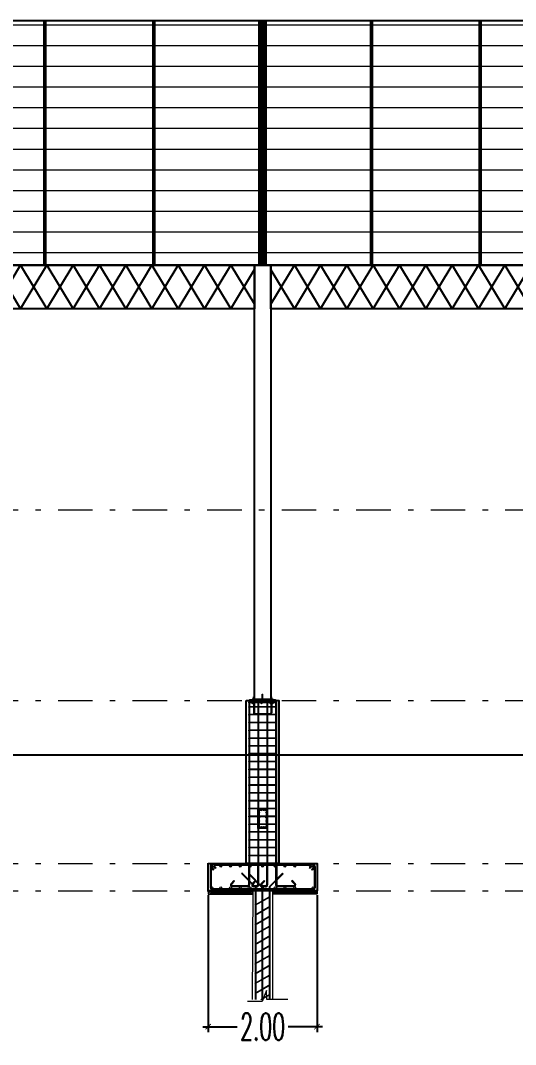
# Model space of a CAD drawing. Header units: millimetres. Extents: x 2175 to 3376, y 1504 to 1740.
# Drawn here: x 3155.69 to 3164.79, y 1533.79 to 1552.62 of the extents above; entities that cross this region are included whole.
import ezdxf

# ---------------------------------------------------------------- set-up
doc = ezdxf.new("R2010")
doc.units = ezdxf.units.MM
for name, pattern in [('DASHDOT2', [12.7, 6.35, -3.175, 0, -3.175]), ('DASHDOTX2', [50.8, 25.4, -12.7, 0, -12.7]), ('DASHED', [19.05, 12.7, -6.35])]:
    doc.linetypes.add(name, pattern=pattern)
for name, color, linetype, lineweight in [('As Atap', 3, 'DASHDOTX2', 40), ('Garis Dim', 131, 'DASHED', 9), ('HAT', 8, 'Continuous', 9)]:
    doc.layers.add(name, color=color, linetype=linetype, lineweight=lineweight)
for name, color, linetype in [('dinding baru', 142, 'Continuous'), ('GR', 7, 'Continuous'), ('HELP', 251, 'Continuous'), ('SUNGAI', 150, 'Continuous'), ('WF 150', 5, 'Continuous')]:
    doc.layers.add(name, color=color, linetype=linetype)
doc.layers.add('Layer2', color=7, linetype='DASHED', lineweight=40, true_color=0x238759)
doc.styles.add('-DIM2', font='simplex.shx', dxfattribs={"width": 0.55})
doc.dimstyles.new('DIMENSI MUSHOLLAH', dxfattribs={"dimtxt": 0.5, "dimasz": 0.1, "dimexe": 0.1, "dimexo": 0.1, "dimgap": 0.05, "dimtad": 0, "dimtih": 1, "dimtoh": 1, "dimzin": 0, "dimdsep": 46, "dimtxsty": '-DIM2', "dimblk": 'ARCHTICK', "dimcen": 0.3, "dimdle": 0.1, "dimclrd": 1, "dimclre": 1, "dimclrt": 2, "dimadec": 0, "dimazin": 0, "dimtfac": 1, "dimtix": 1, "dimtofl": 0, "dimtmove": 0, "dimatfit": 3, "dimldrblk": 'ARCHTICK', "dimfxl": 1, "dimtolj": 1, "dimtzin": 0, "dimarcsym": 0})

# ---------------------------------------------------------------- blocks, each defined once
blk = doc.blocks.new('soof bmi')
at = {"layer": 'Garis Dim', "color": 1, "linetype": 'ByBlock', "lineweight": 9}
for p, q in [((38143.76, 315.036), (38143.76, 314.534)), ((38143.768, 315.036), (38143.768, 314.534)), ((38143.978, 315.053), (38143.777, 315.053)), ((38143.978, 315.044), (38143.777, 315.044)), ((38143.987, 315.036), (38143.987, 314.534)), ((38143.996, 315.036), (38143.996, 314.534)), ((38143.978, 314.525), (38143.777, 314.525)), ((38143.978, 314.517), (38143.777, 314.517))]:
    blk.add_line(p, q, dxfattribs=at)
blk.add_lwpolyline([(38143.728, 315.085), (38144.028, 315.085), (38144.028, 314.485), (38143.728, 314.485)], close=True, dxfattribs=at)
for centre, radius in [((38143.777, 315.036), 0.00853), ((38143.774, 314.965), 0.0064), ((38143.774, 314.815), 0.0064), ((38143.838, 315.036), 0.00853), ((38143.917, 315.036), 0.00853), ((38143.978, 315.036), 0.00853), ((38143.981, 314.965), 0.0064), ((38143.981, 314.815), 0.0064), ((38143.774, 314.715), 0.0064), ((38143.774, 314.605), 0.0064), ((38143.777, 314.534), 0.00853), ((38143.838, 314.534), 0.00853), ((38143.917, 314.534), 0.00853), ((38143.978, 314.534), 0.00853), ((38143.981, 314.715), 0.0064), ((38143.981, 314.605), 0.0064)]:
    blk.add_circle(centre, radius, dxfattribs=at)
for centre, radius, start, end in [((38143.777, 315.036), 0.0171, 90, 180), ((38143.978, 315.036), 0.0171, 0, 90), ((38143.978, 315.036), 0.00853, 0, 90), ((38143.777, 314.534), 0.0171, 180, 270), ((38143.978, 314.534), 0.00853, 270, 0), ((38143.978, 314.534), 0.0171, 270, 0)]:
    blk.add_arc(centre, radius, start, end, dxfattribs=at)
blk = doc.blocks.new('_ArchTick')
at = {"color": 0, "linetype": 'ByBlock', "const_width": 0.15}
blk.add_lwpolyline([(-0.5, -0.5), (0.5, 0.5)], dxfattribs=at)
blk = doc.blocks.new('*D794')
at = {"layer": 'Defpoints', "color": 0, "transparency": 16777216}
for p in [(3159.138, 1536.636), (3161.138, 1536.636), (3161.138, 1534.116)]:
    blk.add_point(p, dxfattribs=at)
at = {"layer": 'dinding baru', "color": 1, "linetype": 'Continuous', "lineweight": -2, "transparency": 16777216}
for p, q in [((3159.138, 1536.536), (3159.138, 1534.016)), ((3161.138, 1536.536), (3161.138, 1534.016))]:
    blk.add_line(p, q, dxfattribs=at)
at = {"layer": 'dinding baru', "color": 1, "lineweight": -2, "transparency": 16777216}
for p, q in [((3159.038, 1534.116), (3159.669, 1534.116)), ((3161.238, 1534.116), (3160.607, 1534.116))]:
    blk.add_line(p, q, dxfattribs=at)
at = {"layer": 'dinding baru', "color": 1, "lineweight": -2, "transparency": 16777216, "xscale": 0.1, "yscale": 0.1, "zscale": 0.1, "rotation": 180}
blk.add_blockref('_ArchTick', (3159.138, 1534.116), dxfattribs=at)
at = {"layer": 'dinding baru', "color": 1, "lineweight": -2, "transparency": 16777216, "xscale": 0.1, "yscale": 0.1, "zscale": 0.1}
blk.add_blockref('_ArchTick', (3161.138, 1534.116), dxfattribs=at)
at = {"layer": 'dinding baru', "color": 2, "lineweight": 0, "transparency": 16777216, "insert": (3160.138, 1534.116), "char_height": 0.5, "attachment_point": 5, "style": '-DIM2'}
blk.add_mtext('\\A1;2.00', dxfattribs=at)

msp = doc.modelspace()

# ---------------------------------------------------------------- hatches: boundary and pattern name
at = {"layer": 'Garis Dim', "linetype": 'ByBlock', "lineweight": 5}
h = msp.add_hatch(dxfattribs=at)
h.set_pattern_fill('LINE', color=0, scale=0.00072, angle=-0.0006, style=0)
h.set_pattern_definition([(179.999441, (3858.6225864, 1701.419978), (2.23035e-08, 0.0022860000006), [])])
h.paths.add_polyline_path([(3159.989, 1540.178, 0.414214), (3159.987, 1540.18), (3159.973, 1540.18, 0.414214), (3159.971, 1540.178), (3159.971, 1540.147), (3159.989, 1540.147)])
h = msp.add_hatch(dxfattribs=at)
h.set_pattern_fill('LINE', color=0, scale=0.00072, angle=-0.0006, style=0)
h.set_pattern_definition([(179.999441, (3858.3057855, 1701.419981), (2.23035e-08, 0.0022860000006), [])])
h.paths.add_polyline_path([(3160.305, 1540.178, 0.414214), (3160.304, 1540.18), (3160.29, 1540.18, 0.414214), (3160.288, 1540.178), (3160.288, 1540.147), (3160.305, 1540.147)])
at = {"layer": 'HAT', "lineweight": 0, "ltscale": 0.3, "true_color": 0x939598}
h = msp.add_hatch(dxfattribs=at)
h.set_pattern_fill('LINE', color=252, scale=0.12)
h.set_pattern_definition([(0, (-9615.7623, 2201.00003), (0, 0.381), [])])
h.paths.add_polyline_path([(3087.138, 1552.616), (3173.138, 1552.616), (3173.138, 1548.116), (3087.138, 1548.116)])
at = {"layer": 'Layer2', "linetype": 'ByBlock', "lineweight": 5}
h = msp.add_hatch(dxfattribs=at)
h.set_pattern_fill('JIS_LC_8', scale=0.0027, style=0)
h.set_pattern_definition([(45, (181.373486, 306.544502), (-0.01489166881, 0.01489166881), []), (45, (181.374566, 306.544502), (-0.01489166881, 0.01489166881), [])])
h.paths.add_polyline_path([(3159.898, 1536.614), (3159.138, 1536.615), (3159.138, 1536.555), (3159.898, 1536.554)])
h.paths.add_polyline_path([(3159.898, 1536.616), (3159.898, 1536.616), (3159.898, 1536.556), (3159.898, 1536.556)], flags=17)
h.paths.add_polyline_path([(3159.958, 1536.618), (3159.898, 1536.616), (3159.898, 1536.556), (3159.958, 1536.558)])
h.paths.add_polyline_path([(3161.138, 1536.616), (3160.318, 1536.616), (3160.318, 1536.556), (3161.138, 1536.556)])

# ---------------------------------------------------------------- linework, layer by layer
at = {"color": 1, "lineweight": 50}
for p, q in [((3156.138, 1552.616), (3156.138, 1548.116)), ((3158.138, 1552.616), (3158.138, 1548.116)), ((3160.138, 1552.616), (3160.138, 1548.116)), ((3160.138, 1552.616), (3160.138, 1548.116)), ((3162.138, 1552.616), (3162.138, 1548.116)), ((3164.138, 1552.616), (3164.138, 1548.116))]:
    msp.add_line(p, q, dxfattribs=at)
at = {"lineweight": 18}
msp.add_line((3160.378, 1540.116), (3159.898, 1540.116), dxfattribs=at)
msp.add_line((3160.378, 1540.116), (3159.898, 1540.116), dxfattribs=at)
msp.add_line((3160.33, 1540.132), (3159.946, 1540.132))
msp.add_line((3160.33, 1540.132), (3159.946, 1540.132))
for points in [[(3154.288, 1548.034), (3154.722, 1547.316), (3155.205, 1548.116), (3155.688, 1547.316), (3156.172, 1548.116), (3156.655, 1547.316), (3157.138, 1548.116), (3157.622, 1547.316), (3158.105, 1548.116), (3158.588, 1547.316), (3159.072, 1548.116), (3159.555, 1547.316), (3159.989, 1548.035)], [(3154.288, 1547.398), (3154.722, 1548.116), (3155.205, 1547.316), (3155.688, 1548.116), (3156.172, 1547.316), (3156.655, 1548.116), (3157.138, 1547.316), (3157.622, 1548.116), (3158.105, 1547.316), (3158.588, 1548.116), (3159.072, 1547.316), (3159.555, 1548.116), (3159.989, 1547.398)], [(3154.288, 1548.034), (3154.722, 1547.316), (3155.205, 1548.116), (3155.688, 1547.316), (3156.172, 1548.116), (3156.655, 1547.316), (3157.138, 1548.116), (3157.622, 1547.316), (3158.105, 1548.116), (3158.588, 1547.316), (3159.072, 1548.116), (3159.555, 1547.316), (3159.989, 1548.035)], [(3154.288, 1547.398), (3154.722, 1548.116), (3155.205, 1547.316), (3155.688, 1548.116), (3156.172, 1547.316), (3156.655, 1548.116), (3157.138, 1547.316), (3157.622, 1548.116), (3158.105, 1547.316), (3158.588, 1548.116), (3159.072, 1547.316), (3159.555, 1548.116), (3159.989, 1547.398)], [(3160.288, 1548.034), (3160.722, 1547.316), (3161.205, 1548.116), (3161.688, 1547.316), (3162.172, 1548.116), (3162.655, 1547.316), (3163.138, 1548.116), (3163.622, 1547.316), (3164.105, 1548.116), (3164.588, 1547.316), (3165.072, 1548.116), (3165.555, 1547.316), (3165.989, 1548.035)], [(3160.288, 1547.398), (3160.722, 1548.116), (3161.205, 1547.316), (3161.688, 1548.116), (3162.172, 1547.316), (3162.655, 1548.116), (3163.138, 1547.316), (3163.622, 1548.116), (3164.105, 1547.316), (3164.588, 1548.116), (3165.072, 1547.316), (3165.555, 1548.116), (3165.989, 1547.398)], [(3160.288, 1548.034), (3160.722, 1547.316), (3161.205, 1548.116), (3161.688, 1547.316), (3162.172, 1548.116), (3162.655, 1547.316), (3163.138, 1548.116), (3163.622, 1547.316), (3164.105, 1548.116), (3164.588, 1547.316), (3165.072, 1548.116), (3165.555, 1547.316), (3165.989, 1548.035)], [(3160.288, 1547.398), (3160.722, 1548.116), (3161.205, 1547.316), (3161.688, 1548.116), (3162.172, 1547.316), (3162.655, 1548.116), (3163.138, 1547.316), (3163.622, 1548.116), (3164.105, 1547.316), (3164.588, 1548.116), (3165.072, 1547.316), (3165.555, 1548.116), (3165.989, 1547.398)]]:
    msp.add_lwpolyline(points)
at = {"layer": 'As Atap', "color": 7, "linetype": 'ByBlock', "lineweight": 5}
for p, q in [((3159.993, 1540.147), (3159.967, 1540.147)), ((3160.31, 1540.147), (3160.284, 1540.147)), ((3159.996, 1540.133), (3159.964, 1540.133)), ((3160.312, 1540.133), (3160.281, 1540.133)), ((3159.138, 1536.616), (3159.138, 1536.554)), ((3159.959, 1536.637), (3159.949, 1534.616)), ((3160.318, 1536.598), (3160.318, 1534.616)), ((3161.138, 1536.616), (3161.138, 1536.556))]:
    msp.add_line(p, q, dxfattribs=at)
at = {"layer": 'As Atap', "color": 0, "linetype": 'ByBlock', "lineweight": 5}
for p, q in [((3159.987, 1540.18), (3159.973, 1540.18)), ((3160.133, 1540.231), (3160.144, 1540.231)), ((3160.133, 1540.132), (3160.133, 1540.231)), ((3160.144, 1540.132), (3160.144, 1540.231)), ((3160.304, 1540.18), (3160.29, 1540.18)), ((3159.884, 1540.073), (3159.884, 1539.998)), ((3159.884, 1539.991), (3159.884, 1539.854)), ((3159.899, 1540.073), (3159.899, 1539.998)), ((3159.899, 1539.991), (3159.899, 1539.854)), ((3159.972, 1540.116), (3159.972, 1540.073)), ((3159.972, 1540.073), (3159.972, 1539.998)), ((3159.972, 1539.983), (3159.972, 1539.886)), ((3159.989, 1540.116), (3159.989, 1540.073)), ((3159.989, 1540.073), (3159.989, 1539.998)), ((3159.989, 1539.983), (3159.989, 1539.886)), ((3160.048, 1540.071), (3160.048, 1539.998)), ((3160.048, 1539.991), (3160.048, 1539.854)), ((3160.064, 1540.071), (3160.064, 1539.998)), ((3160.064, 1539.991), (3160.064, 1539.854)), ((3160.213, 1540.071), (3160.213, 1539.998)), ((3160.213, 1539.991), (3160.213, 1539.854)), ((3160.228, 1540.071), (3160.228, 1539.998)), ((3160.228, 1539.991), (3160.228, 1539.854)), ((3160.289, 1540.116), (3160.289, 1540.073)), ((3160.289, 1540.073), (3160.289, 1539.998)), ((3160.289, 1539.983), (3160.289, 1539.886)), ((3160.305, 1540.116), (3160.305, 1540.073)), ((3160.305, 1540.073), (3160.305, 1539.998)), ((3160.305, 1539.983), (3160.305, 1539.886)), ((3160.377, 1540.071), (3160.377, 1539.998)), ((3160.377, 1539.991), (3160.377, 1539.854)), ((3160.393, 1540.071), (3160.393, 1539.998)), ((3160.393, 1539.991), (3160.393, 1539.854)), ((3159.884, 1539.847), (3159.884, 1539.71)), ((3159.899, 1539.847), (3159.899, 1539.71)), ((3159.997, 1539.877), (3160.048, 1539.877)), ((3159.998, 1539.86), (3160.048, 1539.86)), ((3160.048, 1539.847), (3160.048, 1539.71)), ((3160.064, 1539.877), (3160.213, 1539.877)), ((3160.064, 1539.86), (3160.213, 1539.86)), ((3160.064, 1539.847), (3160.064, 1539.71)), ((3160.138, 1539.877), (3160.138, 1539.86)), ((3160.213, 1539.847), (3160.213, 1539.71)), ((3160.228, 1539.877), (3160.28, 1539.877)), ((3160.228, 1539.86), (3160.28, 1539.86)), ((3160.228, 1539.847), (3160.228, 1539.71)), ((3160.377, 1539.847), (3160.377, 1539.71)), ((3160.393, 1539.847), (3160.393, 1539.71)), ((3159.884, 1539.703), (3159.884, 1539.566)), ((3159.899, 1539.703), (3159.899, 1539.566)), ((3160.048, 1539.703), (3160.048, 1539.566)), ((3160.064, 1539.703), (3160.064, 1539.566)), ((3160.213, 1539.703), (3160.213, 1539.566)), ((3160.228, 1539.703), (3160.228, 1539.566)), ((3160.377, 1539.703), (3160.377, 1539.566)), ((3160.393, 1539.703), (3160.393, 1539.566)), ((3159.884, 1539.559), (3159.884, 1539.423)), ((3159.884, 1539.415), (3159.884, 1539.279)), ((3159.899, 1539.559), (3159.899, 1539.423)), ((3159.899, 1539.415), (3159.899, 1539.279)), ((3160.048, 1539.559), (3160.048, 1539.423)), ((3160.048, 1539.415), (3160.048, 1539.279)), ((3160.064, 1539.559), (3160.064, 1539.423)), ((3160.064, 1539.415), (3160.064, 1539.279)), ((3160.213, 1539.559), (3160.213, 1539.423)), ((3160.213, 1539.415), (3160.213, 1539.279)), ((3160.228, 1539.559), (3160.228, 1539.423)), ((3160.228, 1539.415), (3160.228, 1539.279)), ((3160.377, 1539.559), (3160.377, 1539.423)), ((3160.377, 1539.415), (3160.377, 1539.279)), ((3160.393, 1539.559), (3160.393, 1539.423)), ((3160.393, 1539.415), (3160.393, 1539.279)), ((3159.884, 1539.272), (3159.884, 1539.136)), ((3159.899, 1539.272), (3159.899, 1539.136)), ((3160.048, 1539.272), (3160.048, 1539.136)), ((3160.064, 1539.272), (3160.064, 1539.136)), ((3160.213, 1539.272), (3160.213, 1539.136)), ((3160.228, 1539.272), (3160.228, 1539.136)), ((3160.377, 1539.272), (3160.377, 1539.136)), ((3160.393, 1539.272), (3160.393, 1539.136)), ((3159.884, 1539.128), (3159.884, 1538.992)), ((3159.899, 1539.128), (3159.899, 1538.992)), ((3160.048, 1539.128), (3160.048, 1538.992)), ((3160.064, 1539.128), (3160.064, 1538.992)), ((3160.213, 1539.128), (3160.213, 1538.992)), ((3160.228, 1539.128), (3160.228, 1538.992)), ((3160.377, 1539.129), (3160.377, 1538.992)), ((3160.393, 1539.129), (3160.393, 1538.992)), ((3159.884, 1538.984), (3159.884, 1538.848)), ((3159.884, 1538.84), (3159.884, 1538.704)), ((3159.899, 1538.984), (3159.899, 1538.848)), ((3159.899, 1538.84), (3159.899, 1538.704)), ((3160.048, 1538.984), (3160.048, 1538.848)), ((3160.048, 1538.84), (3160.048, 1538.704)), ((3160.064, 1538.984), (3160.064, 1538.848)), ((3160.064, 1538.84), (3160.064, 1538.704)), ((3160.213, 1538.984), (3160.213, 1538.848)), ((3160.213, 1538.84), (3160.213, 1538.704)), ((3160.228, 1538.984), (3160.228, 1538.848)), ((3160.228, 1538.84), (3160.228, 1538.704)), ((3160.377, 1538.984), (3160.377, 1538.848)), ((3160.377, 1538.84), (3160.377, 1538.704)), ((3160.393, 1538.984), (3160.393, 1538.848)), ((3160.393, 1538.84), (3160.393, 1538.704)), ((3159.884, 1538.697), (3159.884, 1538.56)), ((3159.899, 1538.697), (3159.899, 1538.56)), ((3160.048, 1538.697), (3160.048, 1538.56)), ((3160.064, 1538.697), (3160.064, 1538.56)), ((3160.213, 1538.697), (3160.213, 1538.56)), ((3160.228, 1538.697), (3160.228, 1538.56)), ((3160.377, 1538.697), (3160.377, 1538.56)), ((3160.393, 1538.697), (3160.393, 1538.56)), ((3159.884, 1538.553), (3159.884, 1538.416)), ((3159.899, 1538.553), (3159.899, 1538.416)), ((3160.048, 1538.553), (3160.048, 1538.416)), ((3160.064, 1538.553), (3160.064, 1538.416)), ((3160.213, 1538.553), (3160.213, 1538.416)), ((3160.228, 1538.553), (3160.228, 1538.416)), ((3160.377, 1538.553), (3160.377, 1538.416)), ((3160.393, 1538.553), (3160.393, 1538.416)), ((3159.884, 1538.409), (3159.884, 1538.273)), ((3159.884, 1538.265), (3159.884, 1538.129)), ((3159.899, 1538.409), (3159.899, 1538.273)), ((3159.899, 1538.265), (3159.899, 1538.129)), ((3160.048, 1538.409), (3160.048, 1538.273)), ((3160.048, 1538.265), (3160.048, 1538.129)), ((3160.064, 1538.409), (3160.064, 1538.273)), ((3160.064, 1538.265), (3160.064, 1538.129)), ((3160.213, 1538.409), (3160.213, 1538.273)), ((3160.213, 1538.265), (3160.213, 1538.129)), ((3160.228, 1538.409), (3160.228, 1538.273)), ((3160.228, 1538.265), (3160.228, 1538.129)), ((3160.377, 1538.409), (3160.377, 1538.273)), ((3160.377, 1538.266), (3160.377, 1538.129)), ((3160.393, 1538.409), (3160.393, 1538.273)), ((3160.393, 1538.266), (3160.393, 1538.129)), ((3159.884, 1538.121), (3159.884, 1537.985)), ((3159.899, 1538.121), (3159.899, 1537.985)), ((3160.048, 1538.121), (3160.048, 1537.985)), ((3160.064, 1538.121), (3160.064, 1537.985)), ((3160.213, 1538.121), (3160.213, 1537.985)), ((3160.228, 1538.121), (3160.228, 1537.985)), ((3160.377, 1538.121), (3160.377, 1537.985)), ((3160.393, 1538.121), (3160.393, 1537.985)), ((3159.884, 1537.977), (3159.884, 1537.841)), ((3159.899, 1537.977), (3159.899, 1537.841)), ((3160.048, 1537.977), (3160.048, 1537.841)), ((3160.064, 1537.977), (3160.064, 1537.841)), ((3160.213, 1537.977), (3160.213, 1537.841)), ((3160.228, 1537.977), (3160.228, 1537.841)), ((3160.377, 1537.977), (3160.377, 1537.841)), ((3160.393, 1537.977), (3160.393, 1537.841)), ((3159.884, 1537.834), (3159.884, 1537.697)), ((3159.899, 1537.834), (3159.899, 1537.697)), ((3160.048, 1537.834), (3160.048, 1537.697)), ((3160.064, 1537.834), (3160.064, 1537.697)), ((3160.213, 1537.834), (3160.213, 1537.697)), ((3160.228, 1537.834), (3160.228, 1537.697)), ((3160.377, 1537.834), (3160.377, 1537.697)), ((3160.393, 1537.834), (3160.393, 1537.697)), ((3159.884, 1537.69), (3159.884, 1537.553)), ((3159.884, 1537.546), (3159.884, 1537.409)), ((3159.899, 1537.69), (3159.899, 1537.553)), ((3159.899, 1537.546), (3159.899, 1537.409)), ((3160.048, 1537.69), (3160.048, 1537.553)), ((3160.048, 1537.546), (3160.048, 1537.409)), ((3160.064, 1537.69), (3160.064, 1537.553)), ((3160.064, 1537.546), (3160.064, 1537.409)), ((3160.213, 1537.69), (3160.213, 1537.553)), ((3160.213, 1537.546), (3160.213, 1537.409)), ((3160.228, 1537.69), (3160.228, 1537.553)), ((3160.228, 1537.546), (3160.228, 1537.409)), ((3160.377, 1537.69), (3160.377, 1537.553)), ((3160.377, 1537.546), (3160.377, 1537.409)), ((3160.393, 1537.69), (3160.393, 1537.553)), ((3160.393, 1537.546), (3160.393, 1537.409)), ((3159.884, 1537.402), (3159.884, 1537.265)), ((3159.899, 1537.402), (3159.899, 1537.265)), ((3160.048, 1537.402), (3160.048, 1537.265)), ((3160.064, 1537.402), (3160.064, 1537.265)), ((3160.213, 1537.402), (3160.213, 1537.265)), ((3160.228, 1537.402), (3160.228, 1537.265)), ((3160.377, 1537.402), (3160.377, 1537.265)), ((3160.393, 1537.402), (3160.393, 1537.265)), ((3159.884, 1537.258), (3159.884, 1537.121)), ((3159.899, 1537.258), (3159.899, 1537.121)), ((3160.048, 1537.258), (3160.048, 1537.121)), ((3160.064, 1537.258), (3160.064, 1537.121)), ((3160.213, 1537.258), (3160.213, 1537.121)), ((3160.228, 1537.258), (3160.228, 1537.121)), ((3160.377, 1537.258), (3160.377, 1537.121)), ((3160.393, 1537.258), (3160.393, 1537.121)), ((3159.174, 1537.065), (3159.174, 1536.668)), ((3159.192, 1537.034), (3159.192, 1536.673)), ((3159.88, 1537.081), (3159.88, 1536.723)), ((3159.899, 1537.081), (3159.899, 1536.732)), ((3160.045, 1537.081), (3160.045, 1536.723)), ((3160.064, 1537.081), (3160.064, 1536.723)), ((3160.209, 1537.081), (3160.209, 1536.723)), ((3160.228, 1537.081), (3160.228, 1536.723)), ((3160.377, 1537.081), (3160.377, 1536.726)), ((3160.397, 1537.081), (3160.397, 1536.724)), ((3161.086, 1537.034), (3161.086, 1536.668)), ((3161.102, 1537.064), (3161.102, 1536.668)), ((3159.899, 1536.732), (3159.899, 1536.723)), ((3160.003, 1536.677), (3160.003, 1536.651)), ((3160.004, 1536.651), (3160.004, 1536.357)), ((3160.015, 1536.677), (3160.015, 1536.651)), ((3160.016, 1536.651), (3160.016, 1536.364)), ((3160.126, 1536.677), (3160.126, 1536.428)), ((3160.138, 1536.682), (3160.138, 1536.435)), ((3160.26, 1536.69), (3160.26, 1536.651)), ((3160.261, 1536.651), (3160.261, 1536.505)), ((3160.272, 1536.685), (3160.272, 1536.651)), ((3160.273, 1536.651), (3160.273, 1536.512)), ((3160.746, 1536.651), (3160.746, 1536.651)), ((3160.746, 1536.651), (3160.746, 1536.651)), ((3160.126, 1536.419), (3160.126, 1536.248)), ((3160.138, 1536.426), (3160.138, 1536.255)), ((3160.261, 1536.497), (3160.261, 1536.325)), ((3160.273, 1536.504), (3160.273, 1536.332)), ((3160.004, 1536.349), (3160.004, 1536.177)), ((3160.016, 1536.356), (3160.016, 1536.184)), ((3160.126, 1536.239), (3160.126, 1536.068)), ((3160.138, 1536.246), (3160.138, 1536.075)), ((3160.261, 1536.317), (3160.261, 1536.145)), ((3160.273, 1536.324), (3160.273, 1536.152)), ((3160.004, 1536.169), (3160.004, 1535.997)), ((3160.016, 1536.176), (3160.016, 1536.004)), ((3160.126, 1536.059), (3160.126, 1535.888)), ((3160.138, 1536.066), (3160.138, 1535.895)), ((3160.261, 1536.137), (3160.261, 1535.965)), ((3160.273, 1536.144), (3160.273, 1535.972)), ((3160.004, 1535.989), (3160.004, 1535.817)), ((3160.004, 1535.809), (3160.004, 1535.637)), ((3160.016, 1535.996), (3160.016, 1535.824)), ((3160.016, 1535.816), (3160.016, 1535.644)), ((3160.126, 1535.879), (3160.126, 1535.708)), ((3160.138, 1535.886), (3160.138, 1535.715)), ((3160.261, 1535.957), (3160.261, 1535.785)), ((3160.273, 1535.964), (3160.273, 1535.792)), ((3160.004, 1535.629), (3160.004, 1535.457)), ((3160.016, 1535.636), (3160.016, 1535.464)), ((3160.126, 1535.699), (3160.126, 1535.528)), ((3160.138, 1535.706), (3160.138, 1535.535)), ((3160.261, 1535.777), (3160.261, 1535.605)), ((3160.273, 1535.784), (3160.273, 1535.612)), ((3160.004, 1535.449), (3160.004, 1535.277)), ((3160.016, 1535.456), (3160.016, 1535.284)), ((3160.126, 1535.519), (3160.126, 1535.348)), ((3160.138, 1535.526), (3160.138, 1535.355)), ((3160.261, 1535.597), (3160.261, 1535.425)), ((3160.273, 1535.604), (3160.273, 1535.432)), ((3160.004, 1535.269), (3160.004, 1535.097)), ((3160.016, 1535.276), (3160.016, 1535.104)), ((3160.126, 1535.339), (3160.126, 1535.168)), ((3160.138, 1535.346), (3160.138, 1535.175)), ((3160.261, 1535.417), (3160.261, 1535.245)), ((3160.273, 1535.424), (3160.273, 1535.252)), ((3160.273, 1535.244), (3160.273, 1535.072)), ((3160.004, 1535.089), (3160.004, 1534.917)), ((3160.016, 1535.096), (3160.016, 1534.924)), ((3160.126, 1535.159), (3160.126, 1534.988)), ((3160.138, 1535.166), (3160.138, 1534.995)), ((3160.261, 1535.237), (3160.261, 1535.065)), ((3160.261, 1535.057), (3160.261, 1534.885)), ((3160.273, 1535.064), (3160.273, 1534.892)), ((3160.004, 1534.909), (3160.004, 1534.737)), ((3160.016, 1534.916), (3160.016, 1534.744)), ((3160.126, 1534.979), (3160.126, 1534.808)), ((3160.138, 1534.986), (3160.138, 1534.815)), ((3160.261, 1534.877), (3160.261, 1534.705)), ((3160.273, 1534.884), (3160.273, 1534.712)), ((3160.004, 1534.729), (3160.004, 1534.616)), ((3160.016, 1534.736), (3160.016, 1534.616)), ((3160.126, 1534.799), (3160.126, 1534.628)), ((3160.138, 1534.806), (3160.138, 1534.635)), ((3160.261, 1534.697), (3160.261, 1534.616)), ((3160.273, 1534.704), (3160.273, 1534.616)), ((3160.126, 1534.619), (3160.126, 1534.616)), ((3160.138, 1534.626), (3160.138, 1534.616))]:
    msp.add_line(p, q, dxfattribs=at)
at = {"layer": 'As Atap', "color": 7, "linetype": 'ByBlock', "lineweight": 9}
for p, q in [((3159.898, 1540.132), (3159.898, 1540.116)), ((3159.898, 1540.132), (3160.378, 1540.132)), ((3160.378, 1540.132), (3160.378, 1540.116))]:
    msp.add_line(p, q, dxfattribs=at)
at = {"layer": 'As Atap', "color": 0, "linetype": 'ByBlock', "lineweight": 5}
for centre, radius, start, end in [((3159.998, 1539.886), 0.0259, 180, 270), ((3159.997, 1539.886), 0.00864, 180, 270), ((3160.28, 1539.886), 0.0259, 270, 0), ((3160.28, 1539.886), 0.00864, 270, 0)]:
    msp.add_arc(centre, radius, start, end, dxfattribs=at)
at = {"layer": 'Garis Dim', "linetype": 'DASHDOT2', "ltscale": 0.1}
for p, q in [((3085.139, 1552.616), (3178.139, 1552.616)), ((3085.139, 1548.116), (3178.139, 1548.116)), ((3085.139, 1543.616), (3178.139, 1543.616)), ((3085.139, 1540.116), (3178.139, 1540.116)), ((3085.139, 1537.116), (3178.139, 1537.116)), ((3085.139, 1536.616), (3178.139, 1536.616))]:
    msp.add_line(p, q, dxfattribs=at)
at = {"layer": 'Garis Dim', "color": 7, "linetype": 'ByBlock', "lineweight": 5}
for p, q in [((3159.967, 1540.133), (3159.967, 1540.147)), ((3159.974, 1540.133), (3159.974, 1540.147)), ((3159.986, 1540.133), (3159.986, 1540.147)), ((3159.993, 1540.133), (3159.993, 1540.147)), ((3160.284, 1540.133), (3160.284, 1540.147)), ((3160.29, 1540.133), (3160.29, 1540.147)), ((3160.303, 1540.133), (3160.303, 1540.147)), ((3160.31, 1540.133), (3160.31, 1540.147)), ((3159.964, 1540.132), (3159.964, 1540.133)), ((3159.996, 1540.132), (3159.996, 1540.133)), ((3160.281, 1540.132), (3160.281, 1540.133)), ((3160.312, 1540.132), (3160.312, 1540.133)), ((3159.138, 1536.554), (3159.958, 1536.554)), ((3160.318, 1536.556), (3161.138, 1536.556))]:
    msp.add_line(p, q, dxfattribs=at)
at = {"layer": 'Garis Dim', "color": 0, "linetype": 'ByBlock', "lineweight": 5}
for p, q in [((3159.971, 1540.147), (3159.971, 1540.178)), ((3159.989, 1540.147), (3159.989, 1540.178)), ((3160.288, 1540.147), (3160.288, 1540.178)), ((3160.305, 1540.147), (3160.305, 1540.178)), ((3160.397, 1540.08), (3159.88, 1540.08)), ((3160.397, 1540.073), (3159.88, 1540.073)), ((3160.397, 1539.998), (3159.88, 1539.998)), ((3160.397, 1539.991), (3159.88, 1539.991)), ((3159.935, 1540.073), (3159.954, 1540.054)), ((3159.936, 1540.093), (3159.949, 1540.08)), ((3159.95, 1540.082), (3159.951, 1540.08)), ((3159.965, 1540.065), (3159.954, 1540.054)), ((3159.957, 1540.073), (3159.965, 1540.065)), ((3160.09, 1540.082), (3160.092, 1540.08)), ((3160.099, 1540.073), (3160.118, 1540.054)), ((3160.101, 1540.093), (3160.113, 1540.08)), ((3160.129, 1540.065), (3160.118, 1540.054)), ((3160.121, 1540.073), (3160.129, 1540.065)), ((3160.255, 1540.082), (3160.256, 1540.08)), ((3160.264, 1540.073), (3160.283, 1540.054)), ((3160.265, 1540.093), (3160.278, 1540.08)), ((3160.28, 1540.073), (3160.288, 1540.065)), ((3160.294, 1540.065), (3160.283, 1540.054)), ((3160.286, 1540.073), (3160.294, 1540.065)), ((3160.32, 1540.073), (3160.312, 1540.065)), ((3160.312, 1540.065), (3160.323, 1540.054)), ((3160.342, 1540.073), (3160.323, 1540.054)), ((3160.34, 1540.093), (3160.328, 1540.08)), ((3160.351, 1540.082), (3160.35, 1540.08)), ((3160.397, 1539.854), (3159.88, 1539.854)), ((3160.397, 1539.847), (3159.88, 1539.847)), ((3160.397, 1539.71), (3159.88, 1539.71)), ((3160.397, 1539.703), (3159.88, 1539.703)), ((3160.397, 1539.566), (3159.88, 1539.566)), ((3160.397, 1539.559), (3159.88, 1539.559)), ((3160.397, 1539.423), (3159.88, 1539.423)), ((3160.397, 1539.415), (3159.88, 1539.415)), ((3160.397, 1539.279), (3159.88, 1539.279)), ((3160.397, 1539.271), (3159.88, 1539.271)), ((3160.397, 1539.136), (3159.88, 1539.136)), ((3160.397, 1539.128), (3159.88, 1539.128)), ((3160.397, 1538.992), (3159.88, 1538.992)), ((3160.397, 1538.984), (3159.88, 1538.984)), ((3160.397, 1538.848), (3159.88, 1538.848)), ((3160.397, 1538.84), (3159.88, 1538.84)), ((3160.397, 1538.704), (3159.88, 1538.704)), ((3160.397, 1538.696), (3159.88, 1538.696)), ((3160.397, 1538.56), (3159.88, 1538.56)), ((3160.397, 1538.553), (3159.88, 1538.553)), ((3160.397, 1538.416), (3159.88, 1538.416)), ((3160.397, 1538.409), (3159.88, 1538.409)), ((3160.397, 1538.273), (3159.88, 1538.273)), ((3160.397, 1538.265), (3159.88, 1538.265)), ((3160.397, 1538.129), (3159.88, 1538.129)), ((3160.397, 1538.121), (3159.88, 1538.121)), ((3160.397, 1537.985), (3159.88, 1537.985)), ((3160.397, 1537.977), (3159.88, 1537.977)), ((3160.397, 1537.841), (3159.88, 1537.841)), ((3160.397, 1537.833), (3159.88, 1537.833)), ((3160.397, 1537.697), (3159.88, 1537.697)), ((3160.397, 1537.69), (3159.88, 1537.69)), ((3160.397, 1537.553), (3159.88, 1537.553)), ((3160.397, 1537.546), (3159.88, 1537.546)), ((3160.397, 1537.409), (3159.88, 1537.409)), ((3160.397, 1537.402), (3159.88, 1537.402)), ((3160.397, 1537.265), (3159.88, 1537.265)), ((3160.397, 1537.258), (3159.88, 1537.258)), ((3159.179, 1537.081), (3159.179, 1537.081)), ((3159.184, 1537.041), (3159.23, 1536.995)), ((3159.196, 1537.053), (3159.243, 1537.006)), ((3161.069, 1537.098), (3159.208, 1537.098)), ((3159.219, 1537.077), (3159.269, 1537.027)), ((3159.243, 1537.006), (3159.23, 1536.995)), ((3161.038, 1537.081), (3159.239, 1537.081)), ((3159.239, 1537.081), (3159.282, 1537.038)), ((3159.282, 1537.038), (3159.269, 1537.027)), ((3159.761, 1536.939), (3159.752, 1536.931)), ((3160.01, 1536.69), (3159.761, 1536.939)), ((3160.397, 1537.121), (3159.88, 1537.121)), ((3160.397, 1537.114), (3159.88, 1537.114)), ((3161.038, 1537.081), (3160.997, 1537.04)), ((3160.997, 1537.04), (3161.01, 1537.029)), ((3161.056, 1537.075), (3161.01, 1537.029)), ((3161.082, 1537.054), (3161.035, 1537.007)), ((3161.035, 1537.007), (3161.048, 1536.996)), ((3161.093, 1537.041), (3161.048, 1536.996)), ((3159.559, 1536.75), (3159.611, 1536.802)), ((3159.572, 1536.737), (3159.624, 1536.789)), ((3159.611, 1536.802), (3159.624, 1536.789)), ((3160.002, 1536.681), (3159.752, 1536.931)), ((3159.884, 1536.936), (3159.876, 1536.928)), ((3160.126, 1536.677), (3159.876, 1536.928)), ((3160.139, 1536.682), (3159.884, 1536.936)), ((3159.948, 1536.75), (3160, 1536.802)), ((3159.962, 1536.737), (3160.014, 1536.789)), ((3160, 1536.802), (3160.014, 1536.789)), ((3160.113, 1536.75), (3160.165, 1536.802)), ((3160.126, 1536.737), (3160.179, 1536.789)), ((3160.165, 1536.802), (3160.179, 1536.789)), ((3160.26, 1536.69), (3160.506, 1536.936)), ((3160.272, 1536.685), (3160.514, 1536.927)), ((3160.506, 1536.936), (3160.514, 1536.927)), ((3160.685, 1536.802), (3160.672, 1536.789)), ((3160.724, 1536.737), (3160.672, 1536.789)), ((3160.737, 1536.75), (3160.685, 1536.802)), ((3161.069, 1536.651), (3159.208, 1536.651)), ((3160.969, 1536.634), (3159.208, 1536.634)), ((3161.069, 1536.634), (3159.208, 1536.634)), ((3159.861, 1536.704), (3159.586, 1536.704)), ((3159.861, 1536.685), (3159.586, 1536.685)), ((3160.025, 1536.704), (3159.976, 1536.704)), ((3160.025, 1536.685), (3159.976, 1536.685)), ((3160.19, 1536.704), (3160.14, 1536.704)), ((3160.19, 1536.685), (3160.14, 1536.685)), ((3160.71, 1536.704), (3160.416, 1536.704)), ((3160.71, 1536.685), (3160.416, 1536.685)), ((3160.422, 1536.681), (3160.419, 1536.685)), ((3160, 1536.355), (3160.273, 1536.512)), ((3160.004, 1536.349), (3160.277, 1536.506)), ((3160, 1536.175), (3160.273, 1536.332)), ((3160.004, 1536.169), (3160.277, 1536.326)), ((3160, 1535.995), (3160.273, 1536.152)), ((3160.004, 1535.989), (3160.277, 1536.146)), ((3160, 1535.815), (3160.273, 1535.972)), ((3160.004, 1535.809), (3160.277, 1535.966)), ((3160, 1535.635), (3160.273, 1535.792)), ((3160.004, 1535.629), (3160.277, 1535.786)), ((3160, 1535.455), (3160.273, 1535.612)), ((3160, 1535.275), (3160.273, 1535.432)), ((3160.004, 1535.449), (3160.277, 1535.606)), ((3160, 1535.095), (3160.273, 1535.252)), ((3160.004, 1535.269), (3160.277, 1535.426)), ((3160.004, 1535.089), (3160.277, 1535.246)), ((3160, 1534.915), (3160.273, 1535.072)), ((3160.004, 1534.909), (3160.277, 1535.066)), ((3160, 1534.735), (3160.273, 1534.892)), ((3160.004, 1534.729), (3160.277, 1534.886)), ((3160.107, 1534.616), (3160.273, 1534.712)), ((3160.121, 1534.616), (3160.277, 1534.706))]:
    msp.add_line(p, q, dxfattribs=at)
for centre in [(3159.208, 1537.065), (3159.368, 1537.065), (3159.548, 1537.065), (3159.728, 1537.065), (3159.908, 1537.065), (3160.138, 1537.065), (3160.369, 1537.065), (3160.549, 1537.065), (3160.729, 1537.065), (3161.069, 1537.065), (3159.208, 1536.668), (3159.368, 1536.668), (3159.548, 1536.668), (3159.728, 1536.668), (3159.908, 1536.668), (3160.138, 1536.668), (3160.369, 1536.668), (3160.549, 1536.668), (3160.729, 1536.668), (3161.069, 1536.668)]:
    msp.add_circle(centre, 0.0168, dxfattribs=at)
at = {"layer": 'Garis Dim', "color": 7, "linetype": 'ByBlock', "lineweight": 5}
for centre, radius, start, end in [((3159.97, 1540.156), 0.00967, 250.751, 289.249), ((3159.98, 1540.163), 0.0169, 247.9006, 292.0994), ((3159.99, 1540.156), 0.00967, 250.7536, 289.2464), ((3160.287, 1540.156), 0.00967, 250.751, 289.249), ((3160.297, 1540.163), 0.0169, 247.9006, 292.0994), ((3160.306, 1540.156), 0.00967, 250.7536, 289.2464)]:
    msp.add_arc(centre, radius, start, end, dxfattribs=at)
at = {"layer": 'Garis Dim', "color": 0, "linetype": 'ByBlock', "lineweight": 5}
for centre, radius, start, end in [((3159.973, 1540.178), 0.00192, 90, 180), ((3159.987, 1540.178), 0.00192, 0, 90), ((3160.29, 1540.178), 0.00192, 90, 180), ((3160.304, 1540.178), 0.00192, 0, 90), ((3159.88, 1540.076), 0.00384, 90, 270.0006), ((3159.88, 1539.994), 0.00384, 90, 270.0006), ((3159.915, 1540.071), 0.0307, 177.0849, 180), ((3159.915, 1540.071), 0.0307, 45, 162.4909), ((3159.915, 1540.071), 0.0154, 36.9927, 143.0073), ((3159.939, 1540.071), 0.0154, 174.1621, 180), ((3160.079, 1540.071), 0.0307, 45, 162.4909), ((3160.079, 1540.071), 0.0154, 174.1621, 180), ((3160.079, 1540.071), 0.0154, 45, 143.0073), ((3160.142, 1540.071), 0.0154, 174.1621, 180), ((3160.244, 1540.071), 0.0307, 45, 162.4909), ((3160.244, 1540.071), 0.0154, 174.1621, 180), ((3160.244, 1540.071), 0.0154, 45, 143.0073), ((3160.362, 1540.071), 0.0307, 17.5091, 135), ((3160.362, 1540.071), 0.0154, 36.9927, 135), ((3160.362, 1540.071), 0.0154, 0, 5.8379), ((3160.362, 1540.071), 0.0307, 0, 2.9151), ((3160.397, 1540.076), 0.00384, 270, 90), ((3160.397, 1539.994), 0.00384, 270, 90), ((3159.88, 1539.85), 0.00384, 90, 270.0006), ((3160.397, 1539.85), 0.00384, 270, 90), ((3159.88, 1539.706), 0.00384, 90, 270.0006), ((3160.397, 1539.706), 0.00384, 270, 90), ((3159.88, 1539.562), 0.00384, 90, 270.0006), ((3159.88, 1539.419), 0.00384, 90, 270.0006), ((3160.397, 1539.562), 0.00384, 270, 90), ((3160.397, 1539.419), 0.00384, 270, 90), ((3159.88, 1539.275), 0.00384, 90, 270.0006), ((3160.397, 1539.275), 0.00384, 270, 90), ((3159.88, 1539.132), 0.00384, 90, 270.0006), ((3160.397, 1539.132), 0.00384, 270, 90), ((3159.88, 1538.988), 0.00384, 90, 270.0006), ((3159.88, 1538.844), 0.00384, 90, 270.0006), ((3160.397, 1538.988), 0.00384, 270, 90), ((3160.397, 1538.844), 0.00384, 270, 90), ((3159.88, 1538.7), 0.00384, 90, 270.0006), ((3160.397, 1538.7), 0.00384, 270, 90), ((3159.88, 1538.556), 0.00384, 90, 270.0006), ((3160.397, 1538.556), 0.00384, 270, 90), ((3159.88, 1538.412), 0.00384, 90, 270.0006), ((3159.88, 1538.269), 0.00384, 90, 270.0006), ((3160.397, 1538.412), 0.00384, 270, 90), ((3160.397, 1538.269), 0.00384, 270, 90), ((3159.88, 1538.125), 0.00384, 90, 270.0006), ((3160.397, 1538.125), 0.00384, 270, 90), ((3159.88, 1537.981), 0.00384, 90, 270.0006), ((3160.397, 1537.981), 0.00384, 270, 90), ((3159.88, 1537.837), 0.00384, 90, 270.0006), ((3159.88, 1537.694), 0.00384, 90, 270.0006), ((3160.397, 1537.837), 0.00384, 270, 90), ((3160.397, 1537.694), 0.00384, 270, 90), ((3159.88, 1537.55), 0.00384, 90, 270.0006), ((3160.397, 1537.55), 0.00384, 270, 90), ((3159.88, 1537.406), 0.00384, 90, 270.0006), ((3160.397, 1537.406), 0.00384, 270, 90), ((3159.88, 1537.262), 0.00384, 90, 270.0006), ((3160.397, 1537.262), 0.00384, 270, 90), ((3159.208, 1537.065), 0.0336, 90, 180), ((3159.208, 1537.065), 0.0336, 90, 225), ((3159.208, 1537.065), 0.0336, 90, 180), ((3159.208, 1537.065), 0.0168, 90, 180), ((3159.88, 1537.118), 0.00384, 90, 270.0006), ((3160.397, 1537.118), 0.00384, 270, 90), ((3161.069, 1537.064), 0.0336, 0, 90), ((3161.069, 1537.065), 0.0336, 0, 90), ((3161.069, 1537.065), 0.0336, 315, 90), ((3161.069, 1537.065), 0.0168, 0, 90), ((3159.586, 1536.723), 0.0384, 135, 270), ((3159.976, 1536.723), 0.0384, 135, 270), ((3160.14, 1536.723), 0.0384, 135, 270), ((3160.71, 1536.723), 0.0384, 270, 45), ((3159.208, 1536.668), 0.0336, 180, 270), ((3159.208, 1536.668), 0.0168, 180, 270), ((3159.586, 1536.723), 0.0192, 135, 270), ((3159.861, 1536.723), 0.0192, 270, 0), ((3159.861, 1536.723), 0.0384, 270, 0), ((3159.976, 1536.723), 0.0192, 135, 270), ((3159.997, 1536.677), 0.018, 0, 45), ((3160.025, 1536.723), 0.0192, 270, 0), ((3160.025, 1536.723), 0.0384, 270, 360), ((3160.14, 1536.723), 0.0192, 135, 270), ((3160.117, 1536.677), 0.006, 0, 45), ((3160.19, 1536.723), 0.0192, 270, 0), ((3160.19, 1536.723), 0.0384, 270, 0), ((3160.416, 1536.723), 0.0384, 180, 270), ((3160.416, 1536.723), 0.0192, 180, 270), ((3160.71, 1536.723), 0.0192, 270, 45), ((3161.069, 1536.668), 0.0336, 270, 0), ((3161.069, 1536.668), 0.0168, 270, 0), ((3160.275, 1536.509), 0.0036, 298.5406, 121.4606), ((3160.002, 1536.352), 0.0036, 120.0006, 300.0006), ((3160.275, 1536.329), 0.0036, 298.5406, 121.4606), ((3160.002, 1536.172), 0.0036, 120.0006, 300.0006), ((3160.275, 1536.149), 0.0036, 298.5406, 121.4606), ((3160.002, 1535.992), 0.0036, 120.0006, 300.0006), ((3160.002, 1535.812), 0.0036, 120.0006, 300.0006), ((3160.275, 1535.969), 0.0036, 298.5406, 121.4606), ((3160.002, 1535.632), 0.0036, 120.0006, 300.0006), ((3160.275, 1535.789), 0.0036, 298.5406, 121.4606), ((3160.002, 1535.452), 0.0036, 120.0006, 300.0006), ((3160.275, 1535.609), 0.0036, 298.5406, 121.4606), ((3160.275, 1535.429), 0.0036, 298.5406, 121.4606), ((3160.002, 1535.272), 0.0036, 120.0006, 300.0006), ((3160.275, 1535.249), 0.0036, 298.5406, 121.4606), ((3160.002, 1535.092), 0.0036, 120.0006, 300.0006), ((3160.275, 1535.069), 0.0036, 298.5406, 121.4606), ((3160.002, 1534.912), 0.0036, 120.0006, 300.0006), ((3160.275, 1534.889), 0.0036, 298.5406, 121.4606), ((3160.002, 1534.732), 0.0036, 120.0006, 300.0006), ((3160.275, 1534.709), 0.0036, 298.5406, 121.4606)]:
    msp.add_arc(centre, radius, start, end, dxfattribs=at)
at = {"layer": 'GR'}
msp.add_line((3085.139, 1539.116), (3178.139, 1539.116), dxfattribs=at)
msp.add_lwpolyline([(3087.138, 1552.616), (3173.138, 1552.616), (3173.138, 1548.116), (3087.138, 1548.116)], close=True, dxfattribs=at)
at = {"layer": 'HELP'}
for points in [[(3154.288, 1548.116), (3159.989, 1548.116), (3159.989, 1547.316), (3154.288, 1547.316)], [(3154.288, 1548.116), (3159.989, 1548.116), (3159.989, 1547.316), (3154.288, 1547.316)], [(3160.288, 1548.116), (3165.989, 1548.116), (3165.989, 1547.316), (3160.288, 1547.316)], [(3160.288, 1548.116), (3165.989, 1548.116), (3165.989, 1547.316), (3160.288, 1547.316)]]:
    msp.add_lwpolyline(points, close=True, dxfattribs=at)
at = {"layer": 'Layer2', "linetype": 'ByBlock', "lineweight": 5}
msp.add_lwpolyline([(3160.6, 1534.616), (3160.218, 1534.616), (3160.21, 1534.782), (3160.131, 1534.578), (3159.859, 1534.578)], dxfattribs=at)
at = {"layer": 'SUNGAI'}
msp.add_lwpolyline([(3159.988, 1548.116), (3160.288, 1548.116), (3160.288, 1540.116), (3159.988, 1540.116)], close=True, dxfattribs=at)
at = {"layer": 'WF 150', "color": 0, "lineweight": 50}
for p, q in [((3160.088, 1552.616), (3160.088, 1548.116)), ((3160.088, 1552.616), (3160.088, 1548.116)), ((3160.188, 1552.616), (3160.188, 1548.116)), ((3160.188, 1552.616), (3160.188, 1548.116))]:
    msp.add_line(p, q, dxfattribs=at)
at = {"layer": 'WF 150'}
for points in [[(3159.838, 1540.116), (3160.438, 1540.116), (3160.438, 1537.116), (3159.838, 1537.116)], [(3159.138, 1537.116), (3161.138, 1537.116), (3161.138, 1536.616), (3159.138, 1536.616)]]:
    msp.add_lwpolyline(points, close=True, dxfattribs=at)

# ---------------------------------------------------------------- block references
at = {"layer": 'GR', "linetype": 'Continuous', "xscale": 0.5999999999992724, "yscale": 0.5999999999992724, "zscale": 0.5999999999992724}
msp.add_blockref('soof bmi', (-19726.188, 1349.07), dxfattribs=at)

# ---------------------------------------------------------------- dimensions: what is measured, and where the dimension line sits
at = {"layer": 'dinding baru', "lineweight": 0}
dim = msp.add_linear_dim(base=(3161.138, 1534.116), p1=(3159.138, 1536.636), p2=(3161.138, 1536.636), dimstyle='DIMENSI MUSHOLLAH', dxfattribs=at)
dim.commit()
dim.dimension.update_dxf_attribs({"geometry": '*D794', "text_midpoint": (3160.138, 1534.116)})

doc.saveas('drawing.dxf')
